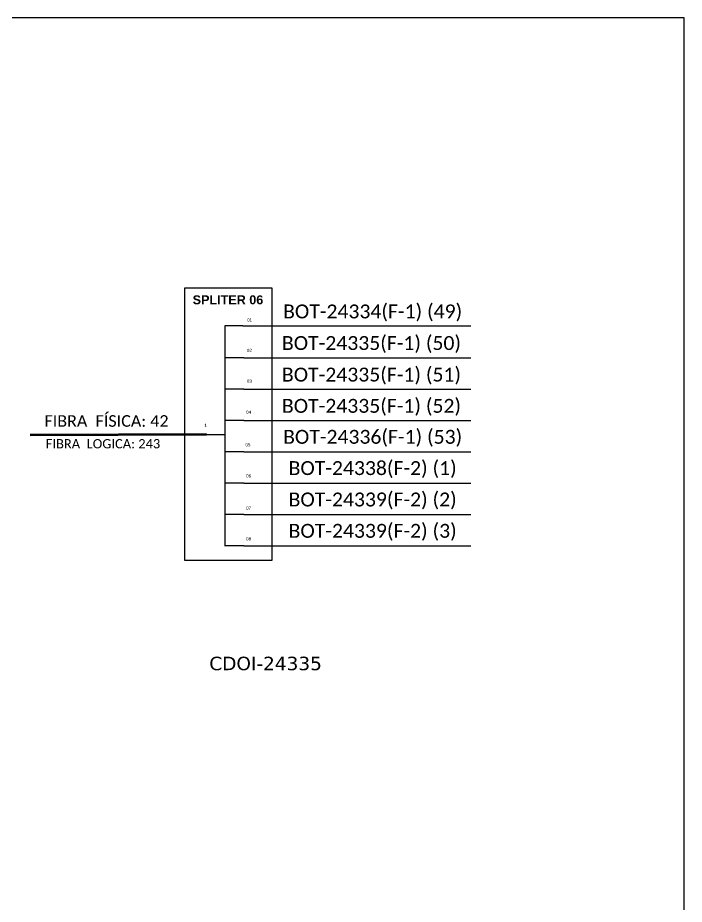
# Paper-space layout 'CDOI-24335' of a CAD drawing. Extents: x 1009 to 1848, y 3 to 597.
# Drawn here: x 1633.1 to 1847.8, y 311.2 to 596.8 of the extents above; entities that cross this region are included whole.
import ezdxf
from ezdxf.enums import TextEntityAlignment as Align

# ---------------------------------------------------------------- set-up
doc = ezdxf.new("R2010")
doc.units = 0
doc.header["$MEASUREMENT"] = 0
doc.layers.get('0').update_dxf_attribs({"linetype": 'CONTINUOUS'})
doc.layers.add('40.1-ETIQUETAS', color=1, linetype='CONTINUOUS', lineweight=20)
doc.styles.add('MtXpl_Calibri', font='calibri.ttf')
doc.styles.add('siredit', font='verdana.ttf')

psp = doc.layouts.new('CDOI-24335')

# ---------------------------------------------------------------- linework, layer by layer
at = {"color": 7, "linetype": 'Continuous'}
for p, q in [((1699.84, 497.52, 1.63), (1699.84, 426.6, 1.63)), ((1705.59, 497.52, 1.63), (1699.84, 497.52, 1.63)), ((1705.88, 487.26, 1.63), (1700.13, 487.26, 1.63)), ((1705.88, 477.15, 1.63), (1700.13, 477.15, 1.63)), ((1705.88, 466.99, 1.63), (1700.13, 466.99, 1.63)), ((1693.88, 462.53, 1.63), (1699.82, 462.53, 1.63)), ((1705.88, 456.92, 1.63), (1700.13, 456.92, 1.63)), ((1705.88, 446.85, 1.63), (1700.13, 446.85, 1.63)), ((1705.88, 436.75, 1.63), (1700.13, 436.75, 1.63)), ((1705.88, 426.66, 1.63), (1700.13, 426.66, 1.63))]:
    psp.add_line(p, q, dxfattribs=at)
at = {"color": 10, "linetype": 'Continuous'}
for p, q in [((1705.59, 497.52, 1.63), (1778.99, 497.5, 1.63)), ((1705.88, 487.26, 1.63), (1778.99, 487.24, 1.63)), ((1705.88, 477.17, 1.63), (1778.99, 477.15, 1.63)), ((1705.88, 467.01, 1.63), (1778.99, 466.99, 1.63)), ((1705.88, 456.94, 1.63), (1778.99, 456.92, 1.63)), ((1705.88, 446.87, 1.63), (1778.99, 446.85, 1.63)), ((1705.88, 436.77, 1.63), (1778.99, 436.74, 1.63)), ((1705.87, 426.66, 1.63), (1778.99, 426.64, 1.63))]:
    psp.add_line(p, q, dxfattribs=at)
at = {"color": 1, "linetype": 'Continuous', "lineweight": 60}
psp.add_line((1693.88, 462.53, 1.63), (1637.07, 462.35, 1.63), dxfattribs=at)
psp.add_lwpolyline([(1009.19, 2.75), (1847.76, 2.75), (1847.76, 596.75), (1009.19, 596.75), (1009.19, 2.75)])
at = {"color": 7, "elevation": 1.63}
psp.add_lwpolyline([(1686.83, 422.05), (1715.05, 422.05), (1715.05, 509.68), (1686.83, 509.68)], close=True, dxfattribs=at)

# ---------------------------------------------------------------- texts
at = {"color": 1, "linetype": 'Continuous', "style": 'MtXpl_Calibri'}
for s, p in [('BOT-24335(F-1) (50)', (1718.19, 489.73, 1.63)), ('BOT-24335(F-1) (51)', (1718.19, 479.57, 1.63)), ('BOT-24335(F-1) (52)', (1718.19, 469.5, 1.63))]:
    psp.add_text(s, height=4.4801, dxfattribs=at).set_placement(p)
at = {"attachment_point": 5}
for s, insert, char_height, width in [('\\C10;\\fArial|b1|i0|c0|p34;\\H1x;SPLITER 06', (1700.81, 505.88, 1.63), 2.8994, 28.2216), ('\\pt40.32101;{\\fCalibri|b0|i0|c0|p34;\\C7;BOT-24334(F-1) (49)}', (1747.4, 501.67, 1.63), 4.4801, 66.8146), ('\\C7;\\fArial|b0|i0|;\\H1.0273588255048;01 ', (1707.78, 499.39, 1.63), 2.8994, 5.8145), ('\\C7;\\fArial|b0|i0|;\\H1.0273588255048;02 ', (1707.7, 489.59, 1.63), 2.8994, 6.1379), ('\\C7;\\fArial|b0|i0|;\\H1.0273588255048;03 ', (1707.7, 479.71, 1.63), 2.8994, 5.6443), ('{\\fCalibri|b0|i0|c0|p34;\\C7;FIBRA  FÍSICA: 42}', (1661.68, 466.85, 1.63), 3.7334, 56.4432), ('\\C7;\\fArial|b0|i0|;\\H1.0273588255048;04 ', (1707.45, 469.68, 1.63), 2.8994, 6.1379), ('\\C7;\\fArial|b0|i0|;\\H1.0273588255048;1', (1693.61, 465.51, 1.63), 2.8994, 2.8718), ('\\pt40.32101;{\\fCalibri|b0|i0|c0|p34;\\C7;BOT-24336(F-1) (53)}', (1747.4, 461.28, 1.63), 4.4801, 66.8146), ('{\\fCalibri|b0|i0|c0|p34;\\C7;FIBRA  LOGICA: 243}', (1660.56, 459.52, 1.63), 2.9869, 56.4432), ('\\C7;\\fArial|b0|i0|;\\H1.0273588255048;05 ', (1707.24, 459.21, 1.63), 2.8994, 7.549), ('\\pt40.32101;{\\fCalibri|b0|i0|c0|p34;\\C7;BOT-24338(F-2) (1)}', (1747.4, 451.21, 1.63), 4.4801, 66.8146), ('\\C7;\\fArial|b0|i0|;\\H1.0273588255048;06 ', (1707.45, 449.18, 1.63), 2.8994, 6.1379), ('\\pt40.32101;{\\fCalibri|b0|i0|c0|p34;\\C7;BOT-24339(F-2) (2)}', (1747.4, 441.1, 1.63), 4.4801, 66.8146), ('\\C7;\\fArial|b0|i0|;\\H1.0273588255048;07 ', (1707.45, 438.79, 1.63), 2.8994, 6.1379), ('\\pt40.32101;{\\fCalibri|b0|i0|c0|p34;\\C7;BOT-24339(F-2) (3)}', (1747.4, 431, 1.63), 4.4801, 66.8146), ('\\C7;\\fArial|b0|i0|;\\H1.0273588255048;08 ', (1707.45, 428.91, 1.63), 2.8994, 6.1379)]:
    psp.add_mtext(s, dxfattribs=dict(at, insert=insert, char_height=char_height, width=width))
at = {"layer": '40.1-ETIQUETAS', "color": 1, "style": 'siredit'}
psp.add_text('CDOI-24335', height=4.34, dxfattribs=at).set_placement((1712.92, 388.77), align=Align.MIDDLE_CENTER)

doc.saveas('drawing.dxf')
